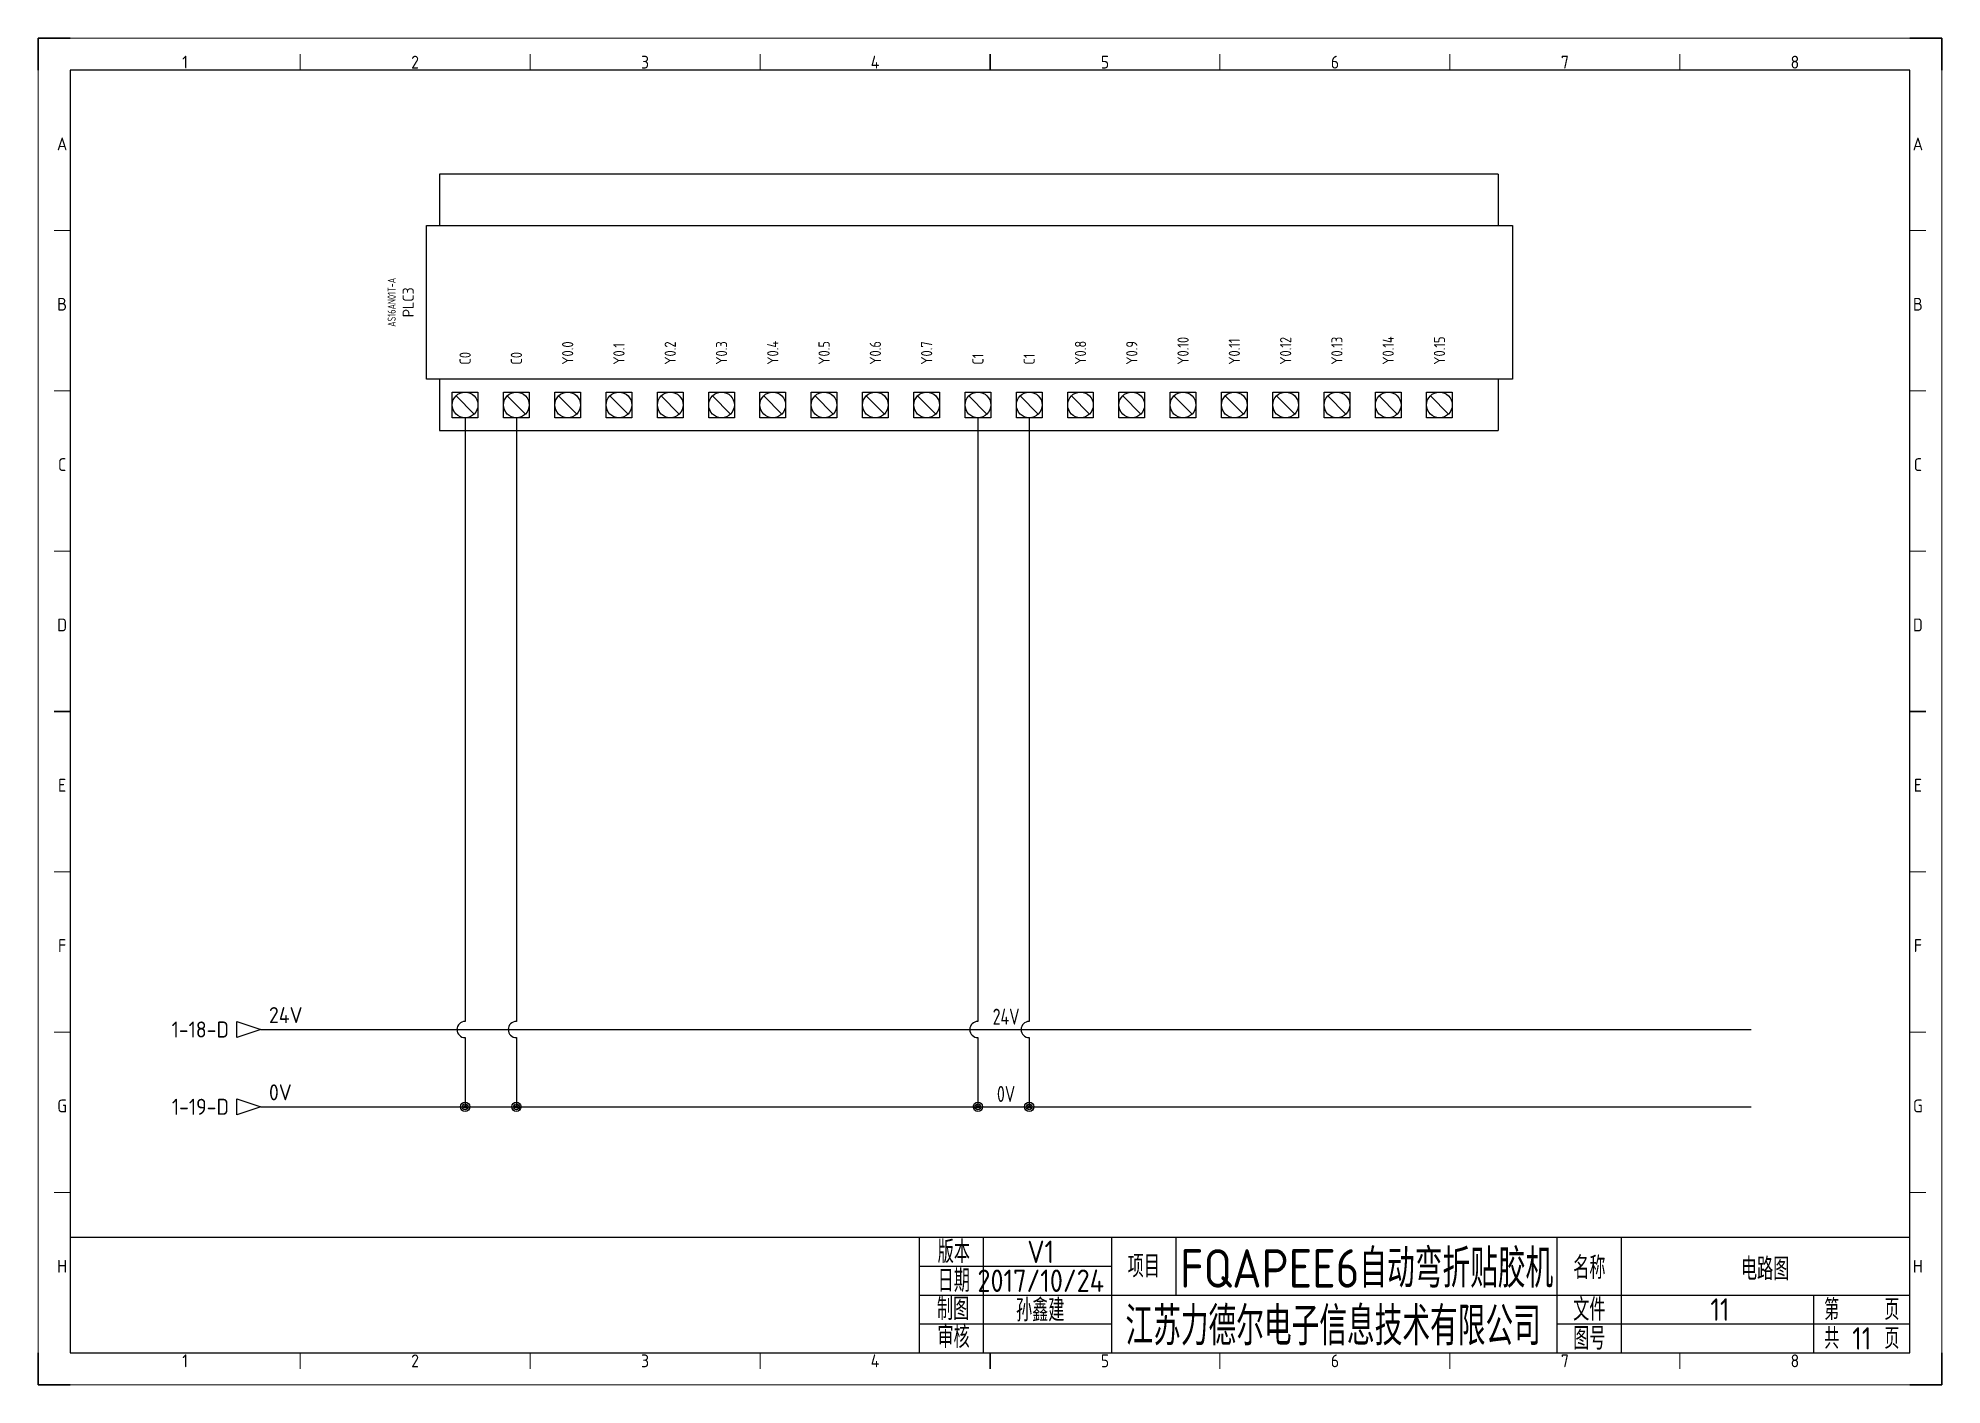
# Model space of a CAD drawing. Header units: millimetres. Extents: x 2425 to 3019, y 1396 to 1816.
import ezdxf
from ezdxf.enums import TextEntityAlignment as Align

# ---------------------------------------------------------------- set-up
doc = ezdxf.new("R2010")
doc.units = ezdxf.units.MM
for name, color, linetype in [('AE_BOR', 1, 'Continuous'), ('DESC', 150, 'Continuous'), ('SYMS', 7, 'Continuous'), ('TAGS', 150, 'Continuous'), ('TERMS', 123, 'Continuous'), ('WIRENO', 72, 'Continuous'), ('WIREREF_DEST', 52, 'Continuous'), ('WIRES', 7, 'Continuous'), ('XREF', 7, 'Continuous'), ('图框_标题栏属性', 1, 'Continuous'), ('图框_标题栏文字', 6, 'Continuous')]:
    doc.layers.add(name, color=color, linetype=linetype)
doc.styles.add('ACGBTS', font='ISOCP.SHX')
doc.styles.get("Standard").update_dxf_attribs({"font": 'arial.ttf'})
doc.styles.add('WD_IEC', font='ISOCP2.shx', dxfattribs={"height": 4, "bigfont": 'gbcbig.shx'})
doc.styles.add('工程字', font='gbenor.shx', dxfattribs={"bigfont": 'gbcbig.shx'})

# ---------------------------------------------------------------- blocks, each defined once
blk = doc.blocks.new('Border')
for p, q in [((584, 410), (10, 410)), ((10, 410), (10, 10)), ((584, 10), (584, 410)), ((10, 10), (584, 10))]:
    blk.add_line(p, q)
at = {"layer": 'AE_BOR', "color": 1, "lineweight": 30}
for p, q in [((10, 420), (0, 420)), ((0, 420), (0, 410)), ((594, 420), (584, 420)), ((594, 410), (594, 420)), ((297, 410), (297, 415)), ((5, 210), (10, 210)), ((584, 210), (589, 210)), ((0, 0), (0, 10)), ((297, 5), (297, 10)), ((594, 0), (594, 10)), ((0, 0), (10, 0)), ((594, 0), (584, 0))]:
    blk.add_line(p, q, dxfattribs=at)
at = {"layer": 'AE_BOR', "color": 1, "lineweight": 15}
for p, q in [((0, 420), (594, 420)), ((0, 0), (0, 420)), ((594, 420), (594, 0)), ((81.75, 410), (81.75, 415)), ((153.5, 410), (153.5, 415)), ((225.25, 410), (225.25, 415)), ((368.75, 410), (368.75, 415)), ((440.5, 410), (440.5, 415)), ((512.25, 410), (512.25, 415)), ((10, 360), (5, 360)), ((589, 360), (584, 360)), ((10, 310), (5, 310)), ((589, 310), (584, 310)), ((10, 260), (5, 260)), ((589, 260), (584, 260)), ((10, 160), (5, 160)), ((589, 160), (584, 160)), ((10, 110), (5, 110)), ((589, 110), (584, 110)), ((10, 60), (5, 60)), ((589, 60), (584, 60)), ((81.75, 5), (81.75, 10)), ((153.5, 5), (153.5, 10)), ((225.25, 5), (225.25, 10)), ((368.75, 5), (368.75, 10)), ((440.5, 5), (440.5, 10)), ((512.25, 5), (512.25, 10)), ((594, 0), (0, 0))]:
    blk.add_line(p, q, dxfattribs=at)
at = {"layer": 'AE_BOR', "color": 1, "lineweight": 15, "style": 'ACGBTS'}
for s, p in [('1', (45.875, 412.5)), ('2', (117.625, 412.5)), ('3', (189.375, 412.5)), ('4', (261.125, 412.5)), ('5', (332.875, 412.5)), ('6', (404.625, 412.5)), ('7', (476.375, 412.5)), ('8', (548.125, 412.5)), ('A', (7.5, 387)), ('A', (586.5, 387)), ('B', (7.5, 337)), ('B', (586.5, 337)), ('C', (7.5, 287)), ('C', (586.5, 287)), ('D', (7.5, 237)), ('D', (586.5, 237)), ('E', (7.5, 187)), ('E', (586.5, 187)), ('F', (7.5, 137)), ('F', (586.5, 137)), ('G', (7.5, 87)), ('G', (586.5, 87)), ('H', (7.5, 37)), ('H', (586.5, 37)), ('1', (45.875, 7.5)), ('2', (117.625, 7.5)), ('3', (189.375, 7.5)), ('4', (261.125, 7.5)), ('5', (332.875, 7.5)), ('6', (404.625, 7.5)), ('7', (476.375, 7.5)), ('8', (548.125, 7.5))]:
    blk.add_text(s, height=4, dxfattribs=at).set_placement(p, align=Align.MIDDLE)
blk = doc.blocks.new('TITLE3')
for p, q in [((-309, 0), (-309, 36)), ((-289, 0), (-289, 36)), ((-249, 0), (-249, 36)), ((-249, 0), (-249, 36)), ((-249, 0), (-249, 36)), ((-229, 36), (-229, 27)), ((-110, 0), (-110, 36)), ((-90, 0), (-90, 36)), ((-309, 27), (-249, 27)), ((-229, 27), (-229, 18)), ((-309, 18), (-248.01, 18)), ((-249, 18), (0, 18)), ((-30, 0), (-30, 18)), ((-309, 9), (-249, 9)), ((-110, 9), (0, 9)), ((-289, 4.18), (-289, 4.18)), ((-289, 4.18), (-289, 4.18))]:
    blk.add_line(p, q)
blk.add_lwpolyline([(-309, 36), (-574, 36), (-574, 0), (-309, 0)], close=True)
blk.add_lwpolyline([(-309, 0), (0, 0), (0, 36), (-309, 36)])
at = {"flags": 9}
blk.add_attdef('WD_TB', (0, 0), '', height=2.5, dxfattribs=at)
at = {"layer": '图框_标题栏属性', "style": '工程字'}
for tag, height, p in [('版本', 7, (-271.17, 31.5)), ('项目', 12, (-169.5, 27)), ('名称', 7, (-45.16, 26.53)), ('日期', 7, (-271.17, 22.5)), ('制图', 7, (-271.33, 13.69)), ('公司名称', 12, (-179.94, 9)), ('文件', 7, (-59.26, 13.5)), ('页数', 7, (-15, 13.5)), ('审核', 7, (-270.7, 4.72)), ('图号', 7, (-59.26, 4.5)), ('总数', 7, (-15, 4.5))]:
    blk.add_attdef(tag, text='', height=height, dxfattribs=at).set_placement(p, align=Align.MIDDLE)
at = {"layer": '图框_标题栏文字', "style": '工程字'}
for s, height, p in [('版本', 7, (-298.29, 31.5)), ('项目', 7, (-239, 27)), ('名称', 7, (-100, 26.53)), ('日期', 7, (-298.29, 22.5)), ('制图', 7, (-298.51, 13.69)), ('文件', 7, (-100, 13.5)), ('第    页', 6.5, (-15, 13.5)), ('审核', 7, (-298.37, 5.01)), ('图号', 7, (-100, 4.5)), ('共    页', 6.5, (-15, 4.5))]:
    blk.add_text(s, height=height, dxfattribs=at).set_placement(p, align=Align.MIDDLE_CENTER)
blk = doc.blocks.new('PLCIO_AS16AN01T')
for p, q in [((-289.88, 36.99), (-289.88, 20.99)), ((40.47, 36.99), (-289.88, 36.99)), ((40.47, 36.99), (40.47, 20.99)), ((-293.88, -27.01), (-293.88, 20.99)), ((-293.88, 20.99), (44.95, 20.99)), ((44.95, 20.99), (44.95, -27.01)), ((-289.88, -27.01), (-293.88, -27.01)), ((-289.88, -27.01), (-289.88, -43.01)), ((-49.88, -27.01), (-289.88, -27.01)), ((44.95, -27.01), (-49.88, -27.01)), ((40.47, -27.01), (40.47, -43.01)), ((-285.88, -39.01), (-285.88, -31.01)), ((-285.88, -39.01), (-285.88, -31.01)), ((-285.88, -31.01), (-277.88, -31.01)), ((-285.88, -31.01), (-277.88, -31.01)), ((-284.71, -32.18), (-279.05, -37.84)), ((-277.88, -31.01), (-277.88, -39.01)), ((-277.88, -31.01), (-277.88, -39.01)), ((-269.88, -31.01), (-261.88, -31.01)), ((-269.88, -31.01), (-261.88, -31.01)), ((-269.88, -39.01), (-269.88, -31.01)), ((-269.88, -39.01), (-269.88, -31.01)), ((-268.71, -32.18), (-263.05, -37.84)), ((-261.88, -31.01), (-261.88, -39.01)), ((-261.88, -31.01), (-261.88, -39.01)), ((-253.88, -31.01), (-245.88, -31.01)), ((-253.88, -39.01), (-253.88, -31.01)), ((-252.71, -32.18), (-247.05, -37.84)), ((-245.88, -31.01), (-245.88, -39.01)), ((-237.88, -31.01), (-229.88, -31.01)), ((-237.88, -31.01), (-229.88, -31.01)), ((-237.88, -39.01), (-237.88, -31.01)), ((-237.88, -39.01), (-237.88, -31.01)), ((-236.71, -32.18), (-231.05, -37.84)), ((-229.88, -31.01), (-229.88, -39.01)), ((-229.88, -31.01), (-229.88, -39.01)), ((-221.88, -31.01), (-213.88, -31.01)), ((-221.88, -31.01), (-213.88, -31.01)), ((-221.88, -39.01), (-221.88, -31.01)), ((-221.88, -39.01), (-221.88, -31.01)), ((-220.71, -32.18), (-215.05, -37.84)), ((-213.88, -31.01), (-213.88, -39.01)), ((-213.88, -31.01), (-213.88, -39.01)), ((-205.88, -31.01), (-197.88, -31.01)), ((-205.88, -31.01), (-197.88, -31.01)), ((-205.88, -39.01), (-205.88, -31.01)), ((-205.88, -39.01), (-205.88, -31.01)), ((-204.71, -32.18), (-199.05, -37.84)), ((-197.88, -31.01), (-197.88, -39.01)), ((-197.88, -31.01), (-197.88, -39.01)), ((-189.88, -31.01), (-181.88, -31.01)), ((-189.88, -31.01), (-181.88, -31.01)), ((-189.88, -39.01), (-189.88, -31.01)), ((-189.88, -39.01), (-189.88, -31.01)), ((-188.71, -32.18), (-183.05, -37.84)), ((-181.88, -31.01), (-181.88, -39.01)), ((-181.88, -31.01), (-181.88, -39.01)), ((-173.88, -31.01), (-165.88, -31.01)), ((-173.88, -31.01), (-165.88, -31.01)), ((-173.88, -39.01), (-173.88, -31.01)), ((-173.88, -39.01), (-173.88, -31.01)), ((-172.71, -32.18), (-167.05, -37.84)), ((-165.88, -31.01), (-165.88, -39.01)), ((-165.88, -31.01), (-165.88, -39.01)), ((-157.88, -31.01), (-149.88, -31.01)), ((-157.88, -31.01), (-149.88, -31.01)), ((-157.88, -39.01), (-157.88, -31.01)), ((-157.88, -39.01), (-157.88, -31.01)), ((-156.71, -32.18), (-151.05, -37.84)), ((-149.88, -31.01), (-149.88, -39.01)), ((-149.88, -31.01), (-149.88, -39.01)), ((-141.88, -31.01), (-133.88, -31.01)), ((-141.88, -31.01), (-133.88, -31.01)), ((-141.88, -39.01), (-141.88, -31.01)), ((-141.88, -39.01), (-141.88, -31.01)), ((-140.71, -32.18), (-135.05, -37.84)), ((-133.88, -31.01), (-133.88, -39.01)), ((-133.88, -31.01), (-133.88, -39.01)), ((-125.88, -31.01), (-117.88, -31.01)), ((-125.88, -31.01), (-117.88, -31.01)), ((-125.88, -39.01), (-125.88, -31.01)), ((-125.88, -39.01), (-125.88, -31.01)), ((-124.71, -32.18), (-119.05, -37.84)), ((-117.88, -31.01), (-117.88, -39.01)), ((-117.88, -31.01), (-117.88, -39.01)), ((-109.88, -39.01), (-109.88, -31.01)), ((-109.88, -39.01), (-109.88, -31.01)), ((-109.88, -31.01), (-101.88, -31.01)), ((-109.88, -31.01), (-101.88, -31.01)), ((-108.71, -32.18), (-103.05, -37.84)), ((-101.88, -31.01), (-101.88, -39.01)), ((-101.88, -31.01), (-101.88, -39.01)), ((-93.88, -31.01), (-85.88, -31.01)), ((-93.88, -31.01), (-85.88, -31.01)), ((-93.88, -39.01), (-93.88, -31.01)), ((-93.88, -39.01), (-93.88, -31.01)), ((-92.71, -32.18), (-87.05, -37.84)), ((-85.88, -31.01), (-85.88, -39.01)), ((-85.88, -31.01), (-85.88, -39.01)), ((-77.88, -31.01), (-69.88, -31.01)), ((-77.88, -31.01), (-69.88, -31.01)), ((-77.88, -39.01), (-77.88, -31.01)), ((-77.88, -39.01), (-77.88, -31.01)), ((-76.71, -32.18), (-71.05, -37.84)), ((-69.88, -31.01), (-69.88, -39.01)), ((-69.88, -31.01), (-69.88, -39.01)), ((-61.88, -31.01), (-53.88, -31.01)), ((-61.88, -31.01), (-53.88, -31.01)), ((-61.88, -39.01), (-61.88, -31.01)), ((-61.88, -39.01), (-61.88, -31.01)), ((-60.71, -32.18), (-55.05, -37.84)), ((-53.88, -31.01), (-53.88, -39.01)), ((-53.88, -31.01), (-53.88, -39.01)), ((-45.88, -31.01), (-37.88, -31.01)), ((-45.88, -31.01), (-37.88, -31.01)), ((-45.88, -39.01), (-45.88, -31.01)), ((-45.88, -39.01), (-45.88, -31.01)), ((-44.71, -32.18), (-39.05, -37.84)), ((-37.88, -31.01), (-37.88, -39.01)), ((-37.88, -31.01), (-37.88, -39.01)), ((-29.88, -31.01), (-21.88, -31.01)), ((-29.88, -31.01), (-21.88, -31.01)), ((-29.88, -39.01), (-29.88, -31.01)), ((-29.88, -39.01), (-29.88, -31.01)), ((-28.71, -32.18), (-23.05, -37.84)), ((-21.88, -31.01), (-21.88, -39.01)), ((-21.88, -31.01), (-21.88, -39.01)), ((-13.88, -31.01), (-5.88, -31.01)), ((-13.88, -31.01), (-5.88, -31.01)), ((-13.88, -39.01), (-13.88, -31.01)), ((-13.88, -39.01), (-13.88, -31.01)), ((-12.71, -32.18), (-7.05, -37.84)), ((-5.88, -31.01), (-5.88, -39.01)), ((-5.88, -31.01), (-5.88, -39.01)), ((2.12, -39.01), (2.12, -31.01)), ((2.12, -39.01), (2.12, -31.01)), ((2.12, -31.01), (10.12, -31.01)), ((2.12, -31.01), (10.12, -31.01)), ((3.29, -32.18), (8.95, -37.84)), ((10.12, -31.01), (10.12, -39.01)), ((10.12, -31.01), (10.12, -39.01)), ((18.12, -31.01), (26.12, -31.01)), ((18.12, -31.01), (26.12, -31.01)), ((18.12, -39.01), (18.12, -31.01)), ((18.12, -39.01), (18.12, -31.01)), ((19.29, -32.18), (24.95, -37.84)), ((26.12, -31.01), (26.12, -39.01)), ((26.12, -31.01), (26.12, -39.01)), ((-277.88, -39.01), (-285.88, -39.01)), ((-277.88, -39.01), (-285.88, -39.01)), ((-261.88, -39.01), (-269.88, -39.01)), ((-261.88, -39.01), (-269.88, -39.01)), ((-245.88, -39.01), (-253.88, -39.01)), ((-229.88, -39.01), (-237.88, -39.01)), ((-229.88, -39.01), (-237.88, -39.01)), ((-213.88, -39.01), (-221.88, -39.01)), ((-213.88, -39.01), (-221.88, -39.01)), ((-197.88, -39.01), (-205.88, -39.01)), ((-197.88, -39.01), (-205.88, -39.01)), ((-181.88, -39.01), (-189.88, -39.01)), ((-181.88, -39.01), (-189.88, -39.01)), ((-165.88, -39.01), (-173.88, -39.01)), ((-165.88, -39.01), (-173.88, -39.01)), ((-149.88, -39.01), (-157.88, -39.01)), ((-149.88, -39.01), (-157.88, -39.01)), ((-133.88, -39.01), (-141.88, -39.01)), ((-133.88, -39.01), (-141.88, -39.01)), ((-117.88, -39.01), (-125.88, -39.01)), ((-117.88, -39.01), (-125.88, -39.01)), ((-101.88, -39.01), (-109.88, -39.01)), ((-101.88, -39.01), (-109.88, -39.01)), ((-85.88, -39.01), (-93.88, -39.01)), ((-85.88, -39.01), (-93.88, -39.01)), ((-69.88, -39.01), (-77.88, -39.01)), ((-69.88, -39.01), (-77.88, -39.01)), ((-53.88, -39.01), (-61.88, -39.01)), ((-53.88, -39.01), (-61.88, -39.01)), ((-37.88, -39.01), (-45.88, -39.01)), ((-37.88, -39.01), (-45.88, -39.01)), ((-21.88, -39.01), (-29.88, -39.01)), ((-21.88, -39.01), (-29.88, -39.01)), ((-5.88, -39.01), (-13.88, -39.01)), ((-5.88, -39.01), (-13.88, -39.01)), ((10.12, -39.01), (2.12, -39.01)), ((10.12, -39.01), (2.12, -39.01)), ((26.12, -39.01), (18.12, -39.01)), ((26.12, -39.01), (18.12, -39.01)), ((-289.88, -43.01), (40.47, -43.01))]:
    blk.add_line(p, q)
for centre in [(-281.88, -35.01), (-265.88, -35.01), (-249.88, -35.01), (-233.88, -35.01), (-217.88, -35.01), (-201.88, -35.01), (-185.88, -35.01), (-169.88, -35.01), (-153.88, -35.01), (-137.88, -35.01), (-121.88, -35.01), (-105.88, -35.01), (-89.88, -35.01), (-73.88, -35.01), (-57.88, -35.01), (-41.88, -35.01), (-25.88, -35.01), (-9.88, -35.01), (6.12, -35.01), (22.12, -35.01)]:
    blk.add_circle(centre, 4)
at = {"style": 'WD_IEC', "width": 0.8}
blk.add_attdef('WDTAGALT', (-331.88, -15.01), '', height=4, rotation=90, dxfattribs=at)
at = {"linetype": 'Continuous', "style": 'WD_IEC', "flags": 9}
for tag, p in [('ASSYCODE', (-320.88, 4.35)), ('FAMILY', (-320.09, 4.38))]:
    blk.add_attdef(tag, text='', height=0.32, rotation=90, dxfattribs=at).set_placement(p, align=Align.CENTER)
at = {"style": 'WD_IEC'}
for tag, p in [('LINE1', (-312.59, -3.01)), ('LINE2', (-307.59, -3.01)), ('TAG1', (-297.88, -3.01))]:
    blk.add_attdef(tag, text='', height=3.5, rotation=90, dxfattribs=at).set_placement(p, align=Align.CENTER)
for tag, width, p in [('INST', 0.8, (-328.04, -3.01)), ('LOC', 0.8, (-324.6, -3.01)), ('MFG', 0.8, (-320.59, -3.01)), ('CAT', 0.9, (-317.09, -3.01)), ('DESC', 0.8, (-303.54, -3.01))]:
    blk.add_attdef(tag, text='', height=2.5, rotation=90, dxfattribs=dict(at, width=width)).set_placement(p, align=Align.CENTER)
at = {"style": 'WD_IEC', "width": 0.9}
for tag, p in [('TERMDESC17', (-281.88, -22.45)), ('TERMDESC18', (-265.88, -22.45)), ('TERMDESC19', (-121.88, -22.45)), ('TERMDESC20', (-105.88, -22.45)), ('TAGA01', (-249.88, -22.45)), ('TAGA02', (-233.88, -22.45)), ('TAGA03', (-217.88, -22.45)), ('TAGA04', (-201.88, -22.45)), ('TAGA05', (-185.88, -22.45)), ('TAGA06', (-169.88, -22.45)), ('TAGA07', (-153.88, -22.45)), ('TAGA08', (-137.88, -22.45)), ('TAGA09', (-89.88, -22.45)), ('TAGA10', (-73.88, -22.45)), ('TAGA11', (-57.88, -22.45)), ('TAGA12', (-41.88, -22.45)), ('TAGA13', (-25.88, -22.45)), ('TAGA14', (-9.88, -22.45)), ('TAGA15', (6.12, -22.45)), ('TAGA16', (22.12, -22.45))]:
    blk.add_attdef(tag, text='', height=3.5, rotation=90, dxfattribs=at).set_placement(p, align=Align.MIDDLE_LEFT)
at = {"style": 'WD_IEC', "flags": 1}
for tag, p in [('X8TERM17', (-281.88, -39.01)), ('X8TERM18', (-265.88, -39.01)), ('X8TERM01', (-249.88, -39.01)), ('X8TERM02', (-233.88, -39.01)), ('X8TERM03', (-217.88, -39.01)), ('X8TERM04', (-201.88, -39.01)), ('X8TERM05', (-185.88, -39.01)), ('X8TERM06', (-169.88, -39.01)), ('X8TERM07', (-153.88, -39.01)), ('X8TERM08', (-137.88, -39.01)), ('X8TERM19', (-121.88, -39.01)), ('X8TERM20', (-105.88, -39.01)), ('X8TERM09', (-89.88, -39.01)), ('X8TERM10', (-73.88, -39.01)), ('X8TERM11', (-57.88, -39.01)), ('X8TERM12', (-41.88, -39.01)), ('X8TERM13', (-25.88, -39.01)), ('X8TERM14', (-9.88, -39.01)), ('X8TERM15', (6.12, -39.01)), ('X8TERM16', (22.12, -39.01))]:
    blk.add_attdef(tag, p, '', height=0.35, rotation=90, dxfattribs=at)
at = {"style": 'WD_IEC', "width": 0.9}
for tag, p in [('TERM17', (-279.88, -40.05)), ('TERM18', (-263.88, -40.05)), ('TERM01', (-247.88, -39.92)), ('TERM02', (-231.88, -40.05)), ('TERM03', (-215.88, -40.05)), ('TERM04', (-199.88, -40.05)), ('TERM05', (-183.88, -40.05)), ('TERM06', (-167.88, -40.05)), ('TERM07', (-151.88, -40.05)), ('TERM08', (-135.88, -40.05)), ('TERM19', (-119.88, -40.05)), ('TERM20', (-103.88, -40.05)), ('TERM09', (-87.88, -40.05)), ('TERM10', (-71.88, -40.05)), ('TERM11', (-55.88, -40.05)), ('TERM12', (-39.88, -40.05)), ('TERM13', (-23.88, -40.05)), ('TERM14', (-7.88, -40.05)), ('TERM15', (8.12, -40.05)), ('TERM16', (24.12, -40.05))]:
    blk.add_attdef(tag, text='', height=2.5, rotation=90, dxfattribs=at).set_placement(p, align=Align.TOP_RIGHT)
for tag, p in [('DESCA01', (-251.38, -67.08)), ('DESCB01', (-244.38, -67.08)), ('DESCA02', (-235.38, -67.08)), ('DESCB02', (-228.38, -67.08)), ('DESCA03', (-219.38, -67.08)), ('DESCB03', (-212.38, -67.08)), ('DESCA04', (-203.38, -67.08)), ('DESCB04', (-196.38, -67.08)), ('DESCA05', (-187.38, -67.08)), ('DESCB05', (-180.38, -67.08)), ('DESCA06', (-171.38, -67.08)), ('DESCB06', (-164.38, -67.08)), ('DESCA07', (-155.38, -67.08)), ('DESCB07', (-148.38, -67.08)), ('DESCA08', (-139.38, -67.08)), ('DESCB08', (-132.38, -67.08)), ('DESCA09', (-91.38, -67.08)), ('DESCB09', (-84.38, -67.08)), ('DESCA10', (-75.38, -67.08)), ('DESCB10', (-68.38, -67.08)), ('DESCA11', (-59.38, -67.08)), ('DESCB11', (-52.38, -67.08)), ('DESCA12', (-43.38, -67.08)), ('DESCB12', (-36.38, -67.08)), ('DESCA13', (-27.38, -67.08)), ('DESCB13', (-20.38, -67.08)), ('DESCA14', (-11.38, -67.08)), ('DESCB14', (-4.38, -67.08)), ('DESCA15', (4.62, -67.08)), ('DESCB15', (11.62, -67.08)), ('DESCA16', (20.62, -67.08)), ('DESCB16', (27.62, -67.08))]:
    blk.add_attdef(tag, text='', height=4, rotation=90, dxfattribs=at).set_placement(p, align=Align.RIGHT)
blk = doc.blocks.new('HA1D3')
blk.add_lwpolyline([(0, 0), (-3.75, -1.25), (-3.75, 1.25)], close=True)
at = {"style": 'WD_IEC'}
for tag, p, height, flags in [('WIRENO', (1.25, 1), 2.5, 8), ('X1TERM01', (0, 0), 0.32, 1)]:
    blk.add_attdef(tag, p, '', height=height, dxfattribs=dict(at, flags=flags))
blk.add_attdef('XREF', text='', height=2.5, dxfattribs=at).set_placement((-5, 0), align=Align.MIDDLE_RIGHT)
at = {"style": 'WD_IEC', "flags": 1}
blk.add_attdef('SIGCODE', text='', height=1, dxfattribs=at).set_placement((-2.5, 1.8), align=Align.RIGHT)
at = {"style": 'WD_IEC'}
blk.add_attdef('DESC1', text='', height=2.5, dxfattribs=at).set_placement((1.25, -1), align=Align.TOP_LEFT)
blk = doc.blocks.new('WD_WNH')
at = {"linetype": 'Continuous', "style": 'WD_IEC', "width": 0.8}
blk.add_attdef('WIRENO', text='', height=2.5, dxfattribs=at).set_placement((0, 0.75), align=Align.CENTER)
at = {"style": 'WD_IEC', "flags": 1}
for tag, p in [('W08USER', (0, 0.375)), ('W04USER', (0, 0.875)), ('W05USER', (0, 0.75)), ('W09USER', (0, 0.25)), ('W03USER', (0, 1)), ('W06USER', (0, 0.625)), ('W07USER', (0, 0.5)), ('W02USER', (0, 1.125)), ('W01USER', (0, 1.25)), ('W10USER', (0, 0.125))]:
    blk.add_attdef(tag, text='', height=0.08, dxfattribs=at).set_placement(p, align=Align.CENTER)
blk = doc.blocks.new('WDDOT')
for radius in [0.72, 0.449, 0.223]:
    blk.add_circle((0, 0), radius)

msp = doc.modelspace()

# ---------------------------------------------------------------- linework, layer by layer
at = {"layer": 'WIRES'}
for p, q in [((2558.46, 1697.48), (2558.46, 1509.25)), ((2574.46, 1697.48), (2574.46, 1509.25)), ((2718.46, 1697.48), (2718.46, 1509.25)), ((2734.46, 1697.48), (2734.46, 1509.25)), ((2494.76, 1506.71), (2959.75, 1506.71)), ((2558.46, 1504.17), (2558.46, 1483.01)), ((2574.46, 1504.17), (2574.46, 1483.01)), ((2718.46, 1504.17), (2718.46, 1483.01)), ((2734.46, 1504.17), (2734.46, 1483.01)), ((2494.76, 1482.61), (2959.75, 1482.61))]:
    msp.add_line(p, q, dxfattribs=at)
for centre in [(2558.46, 1506.71), (2574.46, 1506.71), (2718.46, 1506.71), (2734.46, 1506.71)]:
    msp.add_arc(centre, 2.54, 90, 270, dxfattribs=at)

# ---------------------------------------------------------------- block references
msp.add_blockref('Border', (2425.23, 1395.88))
msp.add_blockref('TITLE3', (3009.23, 1405.88)).add_auto_attribs({'总数': '11', '文件': '11', '名称': '电路图', '公司名称': '江苏力德尔电子信息技术有限公司', '项目': 'FQAPEE6自动弯折贴胶机', '制图': '孙鑫建', '日期': '2017/10/24', '版本': 'V1'})
at = {"layer": 'SYMS'}
ref = msp.add_blockref('PLCIO_AS16AN01T', (2840.34, 1736.49), dxfattribs=at)
ref.add_attrib('TAGA09', 'Y0.8', dxfattribs={"layer": 'TAGS', "height": 3.5, "rotation": 90, "style": 'WD_IEC', "width": 0.9}).set_placement((2750.46, 1714.04), align=Align.MIDDLE_LEFT)
ref.add_attrib('TAGA08', 'Y0.7', dxfattribs={"layer": 'TAGS', "height": 3.5, "rotation": 90, "style": 'WD_IEC', "width": 0.9}).set_placement((2702.46, 1714.04), align=Align.MIDDLE_LEFT)
ref.add_attrib('TAGA07', 'Y0.6', dxfattribs={"layer": 'TAGS', "height": 3.5, "rotation": 90, "style": 'WD_IEC', "width": 0.9}).set_placement((2686.46, 1714.04), align=Align.MIDDLE_LEFT)
ref.add_attrib('TAGA06', 'Y0.5', dxfattribs={"layer": 'TAGS', "height": 3.5, "rotation": 90, "style": 'WD_IEC', "width": 0.9}).set_placement((2670.46, 1714.04), align=Align.MIDDLE_LEFT)
ref.add_attrib('TAGA05', 'Y0.4', dxfattribs={"layer": 'TAGS', "height": 3.5, "rotation": 90, "style": 'WD_IEC', "width": 0.9}).set_placement((2654.46, 1714.04), align=Align.MIDDLE_LEFT)
ref.add_attrib('TAGA04', 'Y0.3', dxfattribs={"layer": 'TAGS', "height": 3.5, "rotation": 90, "style": 'WD_IEC', "width": 0.9}).set_placement((2638.46, 1714.04), align=Align.MIDDLE_LEFT)
ref.add_attrib('TAGA03', 'Y0.2', dxfattribs={"layer": 'TAGS', "height": 3.5, "rotation": 90, "style": 'WD_IEC', "width": 0.9}).set_placement((2622.46, 1714.04), align=Align.MIDDLE_LEFT)
ref.add_attrib('TAGA02', 'Y0.1', dxfattribs={"layer": 'TAGS', "height": 3.5, "rotation": 90, "style": 'WD_IEC', "width": 0.9}).set_placement((2606.46, 1714.04), align=Align.MIDDLE_LEFT)
ref.add_attrib('TAGA01', 'Y0.0', dxfattribs={"layer": 'TAGS', "height": 3.5, "rotation": 90, "style": 'WD_IEC', "width": 0.9}).set_placement((2590.46, 1714.04), align=Align.MIDDLE_LEFT)
ref.add_attrib('TAGA12', 'Y0.11', dxfattribs={"layer": 'TAGS', "height": 3.5, "rotation": 90, "style": 'WD_IEC', "width": 0.9}).set_placement((2798.46, 1714.04), align=Align.MIDDLE_LEFT)
ref.add_attrib('TAG1', 'PLC3', dxfattribs={"layer": 'TAGS', "height": 3.5, "rotation": 90, "style": 'WD_IEC'}).set_placement((2542.46, 1733.48), align=Align.CENTER)
ref.add_attrib('DESC', 'AS16AN01T-A', dxfattribs={"layer": 'DESC', "height": 2.5, "rotation": 90, "style": 'WD_IEC', "width": 0.8}).set_placement((2536.8, 1733.48), align=Align.CENTER)
ref.add_attrib('TAGA10', 'Y0.9', dxfattribs={"layer": 'TAGS', "height": 3.5, "rotation": 90, "style": 'WD_IEC', "width": 0.9}).set_placement((2766.46, 1714.04), align=Align.MIDDLE_LEFT)
ref.add_attrib('TAGA11', 'Y0.10', dxfattribs={"layer": 'TAGS', "height": 3.5, "rotation": 90, "style": 'WD_IEC', "width": 0.9}).set_placement((2782.46, 1714.04), align=Align.MIDDLE_LEFT)
ref.add_attrib('TAGA13', 'Y0.12', dxfattribs={"layer": 'TAGS', "height": 3.5, "rotation": 90, "style": 'WD_IEC', "width": 0.9}).set_placement((2814.46, 1714.04), align=Align.MIDDLE_LEFT)
ref.add_attrib('TAGA14', 'Y0.13', dxfattribs={"layer": 'TAGS', "height": 3.5, "rotation": 90, "style": 'WD_IEC', "width": 0.9}).set_placement((2830.46, 1714.04), align=Align.MIDDLE_LEFT)
ref.add_attrib('TAGA15', 'Y0.14', dxfattribs={"layer": 'TAGS', "height": 3.5, "rotation": 90, "style": 'WD_IEC', "width": 0.9}).set_placement((2846.46, 1714.04), align=Align.MIDDLE_LEFT)
ref.add_attrib('TAGA16', 'Y0.15', dxfattribs={"layer": 'TAGS', "height": 3.5, "rotation": 90, "style": 'WD_IEC', "width": 0.9}).set_placement((2862.46, 1714.04), align=Align.MIDDLE_LEFT)
ref.add_attrib('TERMDESC17', 'C0', dxfattribs={"layer": 'TERMS', "height": 3.5, "rotation": 90, "style": 'WD_IEC', "width": 0.9}).set_placement((2558.46, 1714.04), align=Align.MIDDLE_LEFT)
ref.add_attrib('TERMDESC18', 'C0', dxfattribs={"layer": 'TERMS', "height": 3.5, "rotation": 90, "style": 'WD_IEC', "width": 0.9}).set_placement((2574.46, 1714.04), align=Align.MIDDLE_LEFT)
ref.add_attrib('TERMDESC19', 'C1', dxfattribs={"layer": 'TERMS', "height": 3.5, "rotation": 90, "style": 'WD_IEC', "width": 0.9}).set_placement((2718.46, 1714.04), align=Align.MIDDLE_LEFT)
ref.add_attrib('TERMDESC20', 'C1', dxfattribs={"layer": 'TERMS', "height": 3.5, "rotation": 90, "style": 'WD_IEC', "width": 0.9}).set_placement((2734.46, 1714.04), align=Align.MIDDLE_LEFT)
ref = msp.add_blockref('HA1D3', (2494.76, 1506.71), dxfattribs=dict(at, xscale=2, yscale=2, zscale=2))
ref.add_attrib('XREF', '1-18-D', dxfattribs={"layer": 'XREF', "height": 5, "style": 'WD_IEC'}).set_placement((2484.76, 1506.71), align=Align.MIDDLE_RIGHT)
ref.add_attrib('WIRENO', '24V', (2497.26, 1508.71), dxfattribs={"layer": 'WIREREF_DEST', "height": 5, "style": 'WD_IEC', "flags": 8})
ref = msp.add_blockref('HA1D3', (2494.76, 1482.61), dxfattribs=dict(at, xscale=2, yscale=2, zscale=2))
ref.add_attrib('XREF', '1-19-D', dxfattribs={"layer": 'XREF', "height": 5, "style": 'WD_IEC'}).set_placement((2484.76, 1482.61), align=Align.MIDDLE_RIGHT)
ref.add_attrib('WIRENO', '0V', (2497.26, 1484.61), dxfattribs={"layer": 'WIREREF_DEST', "height": 5, "style": 'WD_IEC', "flags": 8})
at = {"layer": 'SYMS', "xscale": 2, "yscale": 2, "zscale": 2}
for p in [(2558.46, 1482.61), (2574.46, 1482.61), (2718.46, 1482.61), (2734.46, 1482.61)]:
    msp.add_blockref('WDDOT', p, dxfattribs=at)
at = {"layer": 'WIRENO'}
ref = msp.add_blockref('WD_WNH', (2727.25, 1506.71), dxfattribs=dict(at, xscale=2, yscale=2, zscale=2))
ref.add_attrib('WIRENO', '24V', dxfattribs={"linetype": 'Continuous', "height": 5, "style": 'WD_IEC', "width": 0.8}).set_placement((2727.25, 1508.21), align=Align.CENTER)
ref = msp.add_blockref('WD_WNH', (2727.25, 1482.61), dxfattribs=dict(at, xscale=2, yscale=2, zscale=2))
ref.add_attrib('WIRENO', '0V', dxfattribs={"linetype": 'Continuous', "height": 5, "style": 'WD_IEC', "width": 0.8}).set_placement((2727.25, 1484.11), align=Align.CENTER)

doc.saveas('drawing.dxf')
